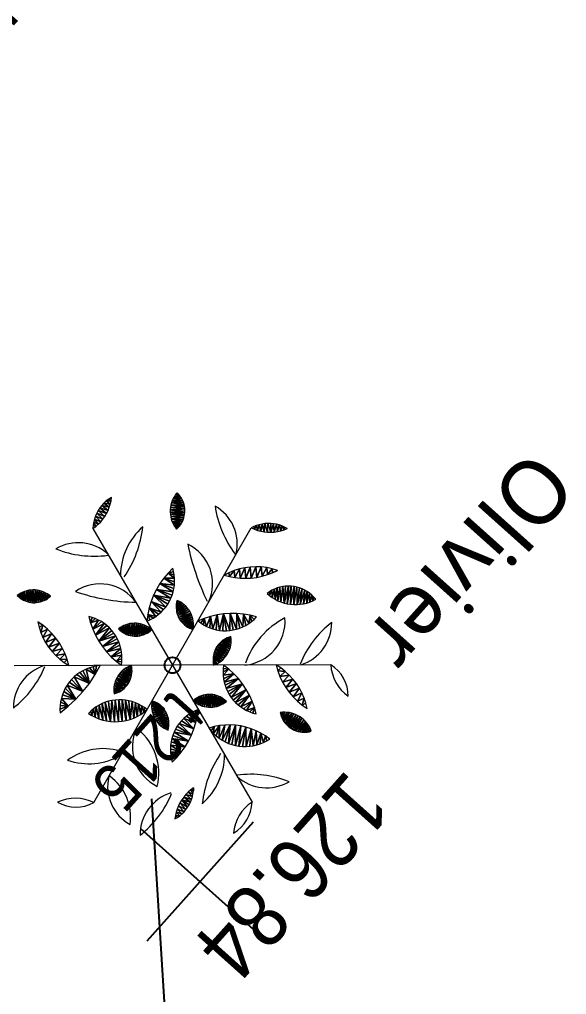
# Model space of a CAD drawing. Header units: metres. Extents: x -2858 to 512, y -1995 to 1252.
# Drawn here: x -2029.21 to -2025.77, y -1529.19 to -1523.08 of the extents above; entities that cross this region are included whole.
import ezdxf
from ezdxf import colors
from ezdxf.entities.mleader import LeaderData, LeaderLine
from ezdxf.enums import TextEntityAlignment as Align
from ezdxf.math import Vec2, Vec3

# ---------------------------------------------------------------- set-up
doc = ezdxf.new("R2010")
doc.units = ezdxf.units.M
doc.header["$PDMODE"] = 33
doc.header["$PDSIZE"] = 0.1
for name, color, linetype in [('11-TEL-TXT', 6, 'Continuous'), ('Calque commun', 7, 'Continuous'), ('Calque19', 7, 'Continuous'), ('Carroyage(2)_Croix', 7, 'Continuous'), ('Points Topo', 7, 'Continuous'), ('Points Topo Altitude', 7, 'Continuous'), ('Points Topo Matricule', 252, 'Continuous'), ('Végétation', 102, 'Continuous')]:
    doc.layers.add(name, color=color, linetype=linetype)
doc.styles.add('ARIAL GRAS', font='arialbd.ttf')
doc.styles.add('Pts Topo SPE', font='', dxfattribs={"width": 0.9})
doc.styles.add('Trebuchet MS', font='trebucit.ttf', dxfattribs={"height": 0.405148})
doc.styles.get('Pts Topo SPE').set_extended_font_data('Titillium Web Light')

# ---------------------------------------------------------------- blocks, each defined once
blk = doc.blocks.new('SPE33')
at = {"layer": 'Calque19', "color": 34, "linetype": 'Continuous', "lineweight": 9}
for p, q in [((0, 0), (0.3064, 0.9445)), ((-0.6647, 0.7378), (0, 0)), ((0.9716, 0.2069), (0, 0)), ((0, 0), (-0.9711, -0.2069)), ((-0.3064, -0.9445), (0, 0)), ((0, 0), (0.6647, -0.7376))]:
    blk.add_line(p, q, dxfattribs=at)
at = {"layer": 'Calque19', "color": 102, "linetype": 'Continuous', "lineweight": 9, "flags": 128}
for points in [[(0.2492, 0.7669), (0.2492, 0.7669, 0.328629), (0.0565, 1.0323), (0.0565, 1.0323, 0.130944), (0.2425, 0.7635)], [(0.2111, 0.5944), (0.2111, 0.5944, 0.122315), (0.5225, 0.7187), (0.5225, 0.7187, 0.212626), (0.201, 0.6191)], [(-0.5393, 0.5989), (-0.5393, 0.5989, 0.327473), (-0.8663, 0.5653), (-0.8663, 0.5653, 0.131285), (-0.5393, 0.5922)], [(0.6031, 0.5261), (0.6031, 0.5261, 0.327473), (0.9301, 0.5597), (0.9301, 0.5597, 0.129825), (0.6031, 0.5328)], [(0.4452, 0.0949), (0.4452, 0.0949, 0.408313), (0.63, 0.4354), (0.63, 0.4354, 0.288177), (0.4441, 0.1061)], [(0.7879, 0.1677), (0.7879, 0.1677, 0.330838), (0.9223, 0.4679), (0.9223, 0.4679, 0.286184), (0.7823, 0.1711)], [(-0.3041, 0.3379), (-0.3041, 0.3379, 0.408885), (-0.6916, 0.3279), (-0.6916, 0.3279, 0.190387), (-0.3142, 0.3323)], [(0.621, 0.1139), (0.621, 0.1139, 0.233679), (0.8831, -0.0933), (0.8831, -0.0933, 0.215401), (0.6367, 0.1352)], [(-0.4452, -0.0944), (-0.4452, -0.0944, 0.407196), (-0.63, -0.436), (-0.63, -0.436, 0.059849), (-0.4441, -0.1056)], [(-0.7879, -0.1683), (-0.7879, -0.1683, 0.330481), (-0.9223, -0.4673), (-0.9223, -0.4673, 0.127314), (-0.7823, -0.1717)], [(-0.1406, -0.4326), (-0.1406, -0.4326, 0.408772), (0.0621, -0.763), (0.0621, -0.763, 0.080638), (-0.1411, -0.4349)], [(-0.2111, -0.595), (-0.2111, -0.595, 0.121484), (-0.5225, -0.7182), (-0.5225, -0.7182, 0.215083), (-0.2011, -0.6185)], [(0.5393, -0.5984), (0.5393, -0.5984, 0.330266), (0.8663, -0.5648), (0.8663, -0.5648, 0.127707), (0.5393, -0.5917)], [(-0.2492, -0.7664), (-0.2492, -0.7664, 0.327928), (-0.0555, -1.0329), (-0.0555, -1.0329, 0.12655), (-0.2425, -0.763)]]:
    blk.add_lwpolyline(points, format="xyb", dxfattribs=at)
at = {"layer": 'Calque19', "color": 102, "linetype": 'Continuous', "lineweight": 9}
for centre, radius, start, end in [((0.3734, 1.1984), 0.2622, 255.16994, 306.45157), ((0.4564, 0.7663), 0.2329, 71.79001, 130.09709), ((-0.4376, 0.779), 0.2309, 131.58568, 190.28916), ((-0.8538, 0.9229), 0.2646, 315.61467, 6.26018), ((1.2234, 0.2754), 0.261, 195.21748, 246.78215), ((0.8914, -0.0132), 0.2343, 12.0168, 69.98283)]:
    blk.add_arc(centre, radius, start, end, dxfattribs=at)
at = {"layer": 'Calque19', "color": 102, "linetype": 'ByBlock', "lineweight": -2, "style": 'Trebuchet MS'}
blk.add_text('Olivier', height=0.40515, dxfattribs=at).set_placement((-2.5256, 0.6403), align=Align.BOTTOM_LEFT)
at = {"layer": 'Calque19', "color": 102, "linetype": 'Continuous', "lineweight": 9}
mesh = blk.add_polyface(dxfattribs=at)
corners = [(-0.2943, 0.8273), (-0.2927, 0.8129), (-0.206, 0.8407), (-0.1991, 0.8048), (-0.2861, 0.7847), (-0.1988, 0.7926), (-0.29, 0.7987), (-0.2232, 0.7119), (-0.2169, 0.7224), (-0.2409, 0.7116), (-0.2509, 0.7221), (-0.2116, 0.7334), (-0.2036, 0.7564), (-0.268, 0.7454), (-0.2071, 0.7447), (-0.2919, 0.8705), (-0.228, 0.884), (-0.2356, 0.8935), (-0.2027, 0.8289), (-0.2212, 0.8739), (-0.2939, 0.8562), (-0.2599, 0.7334), (-0.2888, 0.8846), (-0.2439, 0.9025), (-0.2845, 0.8984), (-0.2751, 0.758), (-0.2152, 0.8632), (-0.2792, 0.9119), (-0.2529, 0.9107), (-0.2625, 0.9182), (-0.2102, 0.8521), (-0.1994, 0.7804), (-0.201, 0.7683), (-0.2947, 0.8417), (-0.2005, 0.8169), (-0.2302, 0.7019), (-0.2812, 0.7711), (-0.2727, 0.9248)]
mesh.append_faces([[corners[k] for k in face] for face in [(3, 4, 5), (12, 13, 14), (6, 18, 1), (22, 23, 24), (19, 20, 26), (30, 0, 2), (31, 25, 32), (28, 24, 23), (5, 36, 31), (10, 11, 21)]], dxfattribs={"vtx0": -1, "vtx1": -1, "color": 102})
mesh.append_faces([[corners[k] for k in face] for face in [(10, 8, 11), (15, 16, 17), (12, 25, 13), (27, 28, 29), (26, 20, 33), (6, 34, 18), (6, 3, 34), (22, 17, 23), (5, 4, 36), (31, 36, 25), (27, 29, 37), (30, 33, 0)]], dxfattribs={"vtx0": -1, "vtx2": -1, "color": 102})
mesh.append_faces([[corners[k] for k in face] for face in [(0, 1, 2), (6, 4, 3), (7, 8, 9), (19, 16, 20), (13, 21, 14), (11, 14, 21), (15, 20, 16), (18, 2, 1), (12, 32, 25), (27, 24, 28), (30, 26, 33), (10, 9, 8), (22, 15, 17)]], dxfattribs={"vtx1": -1, "vtx2": -1, "color": 102})
mesh.append_faces([[corners[k] for k in face] for face in [(9, 35, 7)]], dxfattribs={"vtx2": -1, "color": 102})
mesh = blk.add_polyface(dxfattribs=at)
corners = [(-0.4431, 0.5523), (-0.4406, 0.5178), (-0.4145, 0.5159), (-0.4332, 0.6555), (-0.362, 0.6591), (-0.4242, 0.689), (-0.3565, 0.7737), (-0.3979, 0.753), (-0.355, 0.7354), (-0.3821, 0.5852), (-0.3704, 0.6217), (-0.4394, 0.6214), (-0.4351, 0.4835), (-0.4124, 0.7215), (-0.3568, 0.6971), (-0.3968, 0.5498), (-0.4427, 0.5869), (-0.3612, 0.8117), (-0.3808, 0.7831)]
mesh.append_faces([[corners[k] for k in face] for face in [(3, 4, 5), (6, 7, 8), (12, 2, 1), (8, 13, 14), (15, 0, 2), (14, 5, 4)]], dxfattribs={"vtx0": -1, "vtx1": -1, "color": 102})
mesh.append_faces([[corners[k] for k in face] for face in [(3, 10, 4), (15, 16, 0), (14, 13, 5), (6, 18, 7), (8, 7, 13), (9, 11, 16)]], dxfattribs={"vtx0": -1, "vtx2": -1, "color": 102})
mesh.append_faces([[corners[k] for k in face] for face in [(0, 1, 2), (9, 10, 11), (3, 11, 10), (6, 17, 18), (15, 9, 16)]], dxfattribs={"vtx1": -1, "vtx2": -1, "color": 102})
mesh = blk.add_polyface(dxfattribs=at)
corners = [(-0.0586, 0.7301), (-0.0195, 0.7489), (-0.0406, 0.7571), (0.0007, 0.739), (-0.0524, 0.6971), (0.0386, 0.7146), (0.0202, 0.7276), (-0.0435, 0.6647), (-0.0321, 0.6332), (0.0559, 0.7001), (0.0858, 0.472), (0.1124, 0.4516), (0.1468, 0.4779), (0.0867, 0.6672), (-0.0181, 0.6026), (0.1001, 0.649), (0.1221, 0.6097), (0.017, 0.5454), (0.1306, 0.5888), (-0.0017, 0.5733), (0.1119, 0.6298), (0.0609, 0.4946), (0.1425, 0.5453), (0.0379, 0.5191), (0.072, 0.6843), (0.1472, 0.5005), (0.1458, 0.523), (0.1374, 0.5673), (-0.0622, 0.7635), (0.1446, 0.4555), (0.1406, 0.4333)]
mesh.append_faces([[corners[k] for k in face] for face in [(5, 8, 9), (13, 14, 15), (16, 17, 18), (21, 22, 23), (24, 14, 13), (19, 15, 14), (3, 4, 6), (7, 6, 4), (18, 23, 27)]], dxfattribs={"vtx0": -1, "vtx1": -1, "color": 102})
mesh.append_faces([[corners[k] for k in face] for face in [(0, 1, 2), (5, 7, 8), (19, 20, 15), (10, 25, 26), (18, 17, 23), (0, 2, 28), (24, 8, 14), (21, 26, 22), (23, 22, 27), (10, 12, 25), (29, 11, 30)]], dxfattribs={"vtx0": -1, "vtx2": -1, "color": 102})
mesh.append_faces([[corners[k] for k in face] for face in [(3, 1, 4), (5, 6, 7), (10, 11, 12), (24, 9, 8), (19, 17, 20), (21, 10, 26), (0, 4, 1), (29, 12, 11), (16, 20, 17)]], dxfattribs={"vtx1": -1, "vtx2": -1, "color": 102})
mesh = blk.add_polyface(dxfattribs=at)
corners = [(0.6003, 0.6645), (0.5824, 0.6611), (0.5912, 0.6069), (0.5151, 0.6337), (0.5063, 0.6079), (0.5274, 0.6051), (0.6721, 0.6327), (0.6907, 0.6431), (0.673, 0.6638), (0.6367, 0.667), (0.6327, 0.6166), (0.6527, 0.6239), (0.6121, 0.6109), (0.6185, 0.6665), (0.5648, 0.6562), (0.7084, 0.6549), (0.6909, 0.6601), (0.4999, 0.6236), (0.4855, 0.6123), (0.4855, 0.6123), (0.5477, 0.65), (0.5487, 0.604), (0.57, 0.6046), (0.6549, 0.6661), (0.531, 0.6425)]
mesh.append_faces([[corners[k] for k in face] for face in [(0, 12, 13), (6, 23, 11), (3, 5, 24), (17, 4, 3), (9, 11, 23), (20, 22, 14)]], dxfattribs={"vtx0": -1, "vtx1": -1, "color": 102})
mesh.append_faces([[corners[k] for k in face] for face in [(3, 4, 5), (9, 10, 11), (13, 12, 10), (20, 21, 22), (17, 19, 4), (0, 2, 12), (6, 8, 23), (14, 22, 2)]], dxfattribs={"vtx0": -1, "vtx2": -1, "color": 102})
mesh.append_faces([[corners[k] for k in face] for face in [(0, 1, 2), (6, 7, 8), (1, 14, 2), (5, 21, 24), (9, 13, 10), (16, 8, 7), (20, 24, 21)]], dxfattribs={"vtx1": -1, "vtx2": -1, "color": 102})
mesh.append_faces([[corners[k] for k in face] for face in [(7, 15, 16), (17, 18, 19)]], dxfattribs={"vtx2": -1, "color": 102})
mesh = blk.add_polyface(dxfattribs=at)
corners = [(-0.1969, 0.2504), (-0.2175, 0.2801), (-0.2145, 0.2383), (-0.0988, 0.5362), (-0.1653, 0.5235), (-0.094, 0.5153), (-0.1804, 0.264), (-0.2171, 0.3219), (-0.1378, 0.3118), (-0.2133, 0.3637), (-0.1507, 0.2947), (-0.0898, 0.4515), (-0.1958, 0.4455), (-0.0918, 0.4302), (-0.1263, 0.3298), (-0.0955, 0.4091), (-0.2062, 0.405), (-0.1008, 0.3884), (-0.1649, 0.2787), (-0.1821, 0.4851), (-0.0895, 0.4729), (-0.1454, 0.5604), (-0.1163, 0.3486), (-0.1078, 0.3682), (-0.0909, 0.4942), (-0.1131, 0.5764), (-0.1227, 0.5955), (-0.1052, 0.5566)]
mesh.append_faces([[corners[k] for k in face] for face in [(3, 4, 5), (6, 1, 0), (7, 8, 9), (11, 12, 13), (14, 9, 8), (15, 16, 17), (17, 16, 23), (19, 24, 4), (25, 21, 27)]], dxfattribs={"vtx0": -1, "vtx1": -1, "color": 102})
mesh.append_faces([[corners[k] for k in face] for face in [(0, 1, 2), (7, 10, 8), (15, 12, 16), (19, 11, 20), (3, 21, 4), (16, 22, 23), (25, 26, 21), (7, 18, 10), (19, 20, 24)]], dxfattribs={"vtx0": -1, "vtx2": -1, "color": 102})
mesh.append_faces([[corners[k] for k in face] for face in [(7, 1, 18), (19, 12, 11), (16, 9, 22), (15, 13, 12), (24, 5, 4), (3, 27, 21), (14, 22, 9), (6, 18, 1)]], dxfattribs={"vtx1": -1, "vtx2": -1, "color": 102})
mesh = blk.add_polyface(dxfattribs=at)
corners = [(-0.8047, 0.3284), (-0.886, 0.2546), (-0.7911, 0.3131), (-0.7378, 0.2032), (-0.7833, 0.1579), (-0.7342, 0.1829), (-0.8701, 0.3776), (-0.9111, 0.3582), (-0.9105, 0.3403), (-0.8196, 0.3426), (-0.905, 0.3048), (-0.9, 0.2876), (-0.743, 0.223), (-0.7993, 0.166), (-0.8524, 0.3673), (-0.9085, 0.3224), (-0.7319, 0.1419), (-0.7323, 0.1625), (-0.7495, 0.1458), (-0.7666, 0.1512), (-0.8355, 0.3556), (-0.8667, 0.2243), (-0.7787, 0.2967), (-0.877, 0.2391), (-0.7579, 0.2613), (-0.7676, 0.2794), (-0.8552, 0.2105), (-0.8886, 0.3865), (-0.9078, 0.3939), (-0.9102, 0.3762), (-0.7497, 0.2425), (-0.8146, 0.1753), (-0.8291, 0.1859), (-0.8937, 0.2708), (-0.8427, 0.1977)]
mesh.append_faces([[corners[k] for k in face] for face in [(0, 1, 2), (3, 4, 5), (19, 5, 4), (21, 22, 23), (26, 25, 21), (30, 31, 12), (23, 2, 1), (9, 11, 0)]], dxfattribs={"vtx0": -1, "vtx1": -1, "color": 102})
mesh.append_faces([[corners[k] for k in face] for face in [(6, 7, 8), (9, 10, 11), (14, 8, 15), (23, 22, 2), (3, 13, 4), (20, 15, 10), (19, 17, 5), (30, 32, 31), (24, 34, 32), (0, 33, 1), (24, 26, 34), (21, 25, 22)]], dxfattribs={"vtx0": -1, "vtx2": -1, "color": 102})
mesh.append_faces([[corners[k] for k in face] for face in [(3, 12, 13), (16, 17, 18), (20, 14, 15), (24, 25, 26), (29, 7, 27), (6, 27, 7), (14, 6, 8), (9, 20, 10), (19, 18, 17), (31, 13, 12), (30, 24, 32), (11, 33, 0)]], dxfattribs={"vtx1": -1, "vtx2": -1, "color": 102})
mesh.append_faces([[corners[k] for k in face] for face in [(27, 28, 29)]], dxfattribs={"vtx2": -1, "color": 102})
mesh = blk.add_polyface(dxfattribs=at)
corners = [(-0.0243, 0.3013), (0.0368, 0.3541), (-0.0315, 0.3112), (0.0801, 0.245), (0.0794, 0.2583), (0.068, 0.2465), (-0.0164, 0.292), (-0.0078, 0.2834), (0.0454, 0.344), (-0.0052, 0.3867), (-0.0512, 0.3556), (-0.0476, 0.3439), (0.066, 0.3098), (0.0115, 0.2685), (0.022, 0.2622), (0.0601, 0.3217), (0.0015, 0.2755), (0.0532, 0.3332), (0.0171, 0.3722), (0.0063, 0.3799), (-0.0432, 0.3326), (-0.0378, 0.3217), (0.0273, 0.3636), (0.0709, 0.2974), (-0.0296, 0.3974), (-0.0424, 0.4013), (-0.0553, 0.3796), (0.0329, 0.2569), (-0.0559, 0.3918), (0.056, 0.249), (0.0777, 0.2715), (-0.0555, 0.404), (-0.0555, 0.404), (0.0748, 0.2846), (0.0443, 0.2525), (-0.0172, 0.3926), (-0.0537, 0.3675)]
mesh.append_faces([[corners[k] for k in face] for face in [(0, 1, 2), (13, 15, 16), (12, 14, 23), (9, 11, 19), (28, 25, 31), (17, 16, 15), (33, 34, 30), (6, 8, 0), (22, 2, 1), (21, 18, 20), (29, 30, 34), (24, 36, 35)]], dxfattribs={"vtx0": -1, "vtx1": -1, "color": 102})
mesh.append_faces([[corners[k] for k in face] for face in [(9, 10, 11), (12, 13, 14), (21, 22, 18), (29, 4, 30), (33, 27, 34), (24, 26, 36), (0, 8, 1), (17, 7, 16)]], dxfattribs={"vtx0": -1, "vtx2": -1, "color": 102})
mesh.append_faces([[corners[k] for k in face] for face in [(3, 4, 5), (6, 7, 8), (17, 8, 7), (18, 19, 20), (24, 25, 26), (14, 27, 23), (28, 26, 25), (9, 35, 10), (29, 5, 4), (36, 10, 35), (21, 2, 22), (33, 23, 27), (11, 20, 19), (12, 15, 13)]], dxfattribs={"vtx1": -1, "vtx2": -1, "color": 102})
mesh.append_faces([[corners[k] for k in face] for face in [(25, 32, 31)]], dxfattribs={"vtx2": -1, "color": 102})
mesh = blk.add_polyface(dxfattribs=at)
corners = [(0.1588, 0.2825), (0.1338, 0.3288), (0.1383, 0.2886), (0.2649, 0.2775), (0.2859, 0.2815), (0.2476, 0.3812), (0.329, 0.4003), (0.3646, 0.3139), (0.3824, 0.3258), (0.2436, 0.2751), (0.2083, 0.3668), (0.4124, 0.4061), (0.3705, 0.4049), (0.4148, 0.3536), (0.3064, 0.2872), (0.3265, 0.2946), (0.3459, 0.3035), (0.2879, 0.3924), (0.3991, 0.3391), (0.1703, 0.3493), (0.2223, 0.2744), (0.1184, 0.2962), (0.4424, 0.3862), (0.4541, 0.404), (0.1797, 0.2782), (0.2009, 0.2754), (0.0991, 0.3055), (0.4292, 0.3693)]
mesh.append_faces([[corners[k] for k in face] for face in [(0, 1, 2), (14, 5, 4), (6, 8, 12), (2, 1, 21), (11, 22, 23), (20, 10, 25), (26, 21, 1), (24, 19, 0), (3, 5, 9)]], dxfattribs={"vtx0": -1, "vtx1": -1, "color": 102})
mesh.append_faces([[corners[k] for k in face] for face in [(6, 7, 8), (9, 5, 10), (14, 17, 5), (12, 8, 18), (6, 16, 7), (12, 18, 13), (25, 10, 19), (11, 13, 27), (11, 27, 22)]], dxfattribs={"vtx0": -1, "vtx2": -1, "color": 102})
mesh.append_faces([[corners[k] for k in face] for face in [(3, 4, 5), (11, 12, 13), (15, 16, 17), (19, 1, 0), (20, 9, 10), (14, 15, 17), (24, 25, 19), (6, 17, 16)]], dxfattribs={"vtx1": -1, "vtx2": -1, "color": 102})
mesh = blk.add_polyface(dxfattribs=at)
corners = [(0.3088, 0.1093), (0.2386, 0.1245), (0.3014, 0.0982), (0.249, 0.172), (0.2449, 0.1605), (0.3207, 0.1332), (0.2397, 0.1367), (0.2384, 0.1123), (0.2932, 0.0877), (0.332, 0.1851), (0.2665, 0.204), (0.3308, 0.1718), (0.3312, 0.2117), (0.2914, 0.2307), (0.2824, 0.2225), (0.2393, 0.1002), (0.3112, 0.2448), (0.301, 0.2382), (0.3261, 0.2379), (0.2412, 0.0881), (0.244, 0.0763), (0.2743, 0.0689), (0.2841, 0.0779), (0.2598, 0.1938), (0.3152, 0.121), (0.2418, 0.1487), (0.2478, 0.0647), (0.2637, 0.0607), (0.3285, 0.1587), (0.3322, 0.1984), (0.2741, 0.2135), (0.3292, 0.2249), (0.3251, 0.1458), (0.2539, 0.1831), (0.322, 0.2506), (0.2525, 0.0535)]
mesh.append_faces([[corners[k] for k in face] for face in [(0, 1, 2), (9, 10, 11), (19, 22, 15), (23, 11, 10), (26, 27, 20), (31, 13, 12), (3, 32, 33), (30, 29, 14)]], dxfattribs={"vtx0": -1, "vtx1": -1, "color": 102})
mesh.append_faces([[corners[k] for k in face] for face in [(0, 6, 1), (7, 8, 2), (12, 13, 14), (24, 25, 6), (19, 21, 22), (20, 27, 21), (23, 28, 11), (9, 30, 10), (3, 5, 32), (31, 17, 13), (33, 32, 28), (26, 35, 27)]], dxfattribs={"vtx0": -1, "vtx2": -1, "color": 102})
mesh.append_faces([[corners[k] for k in face] for face in [(3, 4, 5), (7, 15, 8), (1, 7, 2), (16, 17, 18), (19, 20, 21), (24, 5, 25), (9, 29, 30), (0, 24, 6), (29, 12, 14), (23, 33, 28), (22, 8, 15), (31, 18, 17), (4, 25, 5)]], dxfattribs={"vtx1": -1, "vtx2": -1, "color": 102})
mesh.append_faces([[corners[k] for k in face] for face in [(18, 34, 16)]], dxfattribs={"vtx2": -1, "color": 102})
mesh = blk.add_polyface(dxfattribs=at)
corners = [(-0.339, 0.0369), (-0.4219, -0.0027), (-0.3878, -0.0268), (-0.3308, 0.0172), (-0.5114, 0.0849), (-0.4544, 0.1592), (-0.4736, 0.1686), (-0.514, 0.1827), (-0.5583, 0.154), (-0.5362, 0.1185), (-0.3518, -0.0481), (-0.3142, -0.0664), (-0.3158, -0.0451), (-0.4541, 0.0241), (-0.4021, 0.1223), (-0.484, 0.0533), (-0.5774, 0.1912), (-0.556, 0.1901), (-0.3601, 0.0741), (-0.3488, 0.0559), (-0.436, 0.1484), (-0.4185, 0.136), (-0.3191, -0.0239), (-0.3728, 0.0913), (-0.5348, 0.1872), (-0.3241, -0.0031), (-0.4935, 0.1765), (-0.3868, 0.1074)]
mesh.append_faces([[corners[k] for k in face] for face in [(0, 2, 3), (13, 14, 15), (18, 1, 19), (20, 15, 21), (22, 10, 12), (23, 13, 18), (25, 10, 22), (21, 15, 14), (24, 8, 7), (4, 6, 9), (26, 9, 6)]], dxfattribs={"vtx0": -1, "vtx1": -1, "color": 102})
mesh.append_faces([[corners[k] for k in face] for face in [(0, 1, 2), (4, 5, 6), (7, 8, 9), (4, 20, 5), (25, 2, 10)]], dxfattribs={"vtx0": -1, "vtx2": -1, "color": 102})
mesh.append_faces([[corners[k] for k in face] for face in [(16, 8, 17)]], dxfattribs={"vtx1": -1, "color": 102})
mesh.append_faces([[corners[k] for k in face] for face in [(4, 15, 20), (24, 17, 8), (26, 7, 9), (0, 19, 1), (27, 14, 13), (25, 3, 2), (13, 1, 18), (23, 27, 13)]], dxfattribs={"vtx1": -1, "vtx2": -1, "color": 102})
mesh.append_faces([[corners[k] for k in face] for face in [(10, 11, 12)]], dxfattribs={"vtx2": -1, "color": 102})
mesh = blk.add_polyface(dxfattribs=at)
corners = [(-0.2387, 0.1391), (-0.2277, 0.1442), (-0.2494, 0.2126), (-0.3456, 0.1368), (-0.3492, 0.1808), (-0.3596, 0.1724), (-0.2859, 0.1284), (-0.2891, 0.2086), (-0.302, 0.205), (-0.207, 0.1568), (-0.2229, 0.2097), (-0.2171, 0.1501), (-0.1849, 0.1974), (-0.1972, 0.2025), (-0.1886, 0.1726), (-0.1975, 0.1644), (-0.2738, 0.1296), (-0.3382, 0.1883), (-0.334, 0.1332), (-0.3145, 0.2005), (-0.3101, 0.1289), (-0.298, 0.1281), (-0.2619, 0.1318), (-0.2099, 0.2067), (-0.3568, 0.1414), (-0.3692, 0.1631), (-0.2361, 0.2117), (-0.276, 0.211), (-0.3221, 0.1306), (-0.3266, 0.1949), (-0.1805, 0.1816), (-0.2502, 0.135), (-0.2627, 0.2123), (-0.1731, 0.1912), (-0.3677, 0.1468), (-0.378, 0.1531)]
mesh.append_faces([[corners[k] for k in face] for face in [(9, 10, 11), (14, 13, 15), (26, 11, 10), (6, 8, 21), (0, 32, 31), (24, 25, 34), (31, 27, 22), (19, 21, 8), (29, 20, 19)]], dxfattribs={"vtx0": -1, "vtx1": -1, "color": 102})
mesh.append_faces([[corners[k] for k in face] for face in [(3, 4, 5), (6, 7, 8), (19, 20, 21), (15, 13, 23), (24, 5, 25), (9, 23, 10), (17, 18, 28), (12, 14, 30), (31, 32, 27), (12, 30, 33), (29, 28, 20), (26, 1, 11), (0, 2, 32)]], dxfattribs={"vtx0": -1, "vtx2": -1, "color": 102})
mesh.append_faces([[corners[k] for k in face] for face in [(0, 1, 2), (12, 13, 14), (6, 16, 7), (17, 4, 18), (16, 22, 7), (26, 2, 1), (27, 7, 22), (29, 17, 28), (3, 18, 4), (24, 3, 5), (9, 15, 23), (25, 35, 34)]], dxfattribs={"vtx1": -1, "vtx2": -1, "color": 102})
mesh = blk.add_polyface(dxfattribs=at)
corners = [(-0.6526, -0.1049), (-0.6705, -0.0754), (-0.7002, -0.108), (-0.73, -0.0902), (-0.6907, -0.0473), (-0.7582, -0.0699), (-0.7634, 0.0261), (-0.8089, -0.0227), (-0.7373, 0.0035), (-0.8683, 0.0624), (-0.8513, 0.0804), (-0.8831, 0.0938), (-0.713, -0.021), (-0.7845, -0.0474), (-0.8311, 0.004), (-0.8509, 0.0324), (-0.7913, 0.0465), (-0.6691, -0.1233), (-0.6367, -0.1358), (-0.6371, -0.1357), (-0.6371, -0.1357), (-0.8831, 0.0938), (-0.8206, 0.0646)]
mesh.append_faces([[corners[k] for k in face] for face in [(3, 4, 5), (6, 7, 8), (9, 10, 11), (0, 17, 20), (16, 14, 6), (12, 5, 4), (22, 15, 16)]], dxfattribs={"vtx0": -1, "vtx1": -1, "color": 102})
mesh.append_faces([[corners[k] for k in face] for face in [(3, 1, 4), (12, 13, 5), (6, 14, 7), (0, 2, 17), (8, 7, 13), (9, 22, 10)]], dxfattribs={"vtx0": -1, "vtx2": -1, "color": 102})
mesh.append_faces([[corners[k] for k in face] for face in [(0, 1, 2), (3, 2, 1), (15, 14, 16), (12, 8, 13), (19, 20, 17), (9, 15, 22)]], dxfattribs={"vtx1": -1, "vtx2": -1, "color": 102})
mesh.append_faces([[corners[k] for k in face] for face in [(17, 18, 19), (10, 21, 11)]], dxfattribs={"vtx2": -1, "color": 102})
mesh = blk.add_polyface(dxfattribs=at)
corners = [(0.4092, 0.0395), (0.3392, -0.0364), (0.4311, 0.0279), (0.3141, 0.0669), (0.3158, 0.0456), (0.3387, 0.063), (0.3863, 0.0493), (0.3628, 0.0571), (0.3243, 0.0037), (0.452, 0.0145), (0.3603, -0.0736), (0.373, -0.0908), (0.5225, -0.0549), (0.4187, -0.1357), (0.4361, -0.1481), (0.3141, 0.0669), (0.3309, -0.0167), (0.5139, -0.1828), (0.5585, -0.1199), (0.4935, -0.1765), (0.4717, -0.0006), (0.4023, -0.1219), (0.5071, -0.0354), (0.4901, -0.0173), (0.349, -0.0554), (0.556, -0.1905), (0.5773, -0.1918), (0.573, -0.1674), (0.5348, -0.1875), (0.5667, -0.1433), (0.5483, -0.0973), (0.4736, -0.1685), (0.3192, 0.0245), (0.387, -0.107), (0.4545, -0.1591), (0.5363, -0.0755)]
mesh.append_faces([[corners[k] for k in face] for face in [(0, 1, 2), (17, 18, 19), (9, 11, 20), (6, 16, 0), (10, 2, 24), (30, 19, 18), (8, 7, 32), (21, 23, 33), (33, 20, 11), (12, 34, 35)]], dxfattribs={"vtx0": -1, "vtx1": -1, "color": 102})
mesh.append_faces([[corners[k] for k in face] for face in [(9, 10, 11), (12, 13, 14), (0, 16, 1), (21, 22, 23), (28, 27, 29), (30, 31, 19), (33, 23, 20), (12, 14, 34), (17, 29, 18), (6, 8, 16)]], dxfattribs={"vtx0": -1, "vtx2": -1, "color": 102})
mesh.append_faces([[corners[k] for k in face] for face in [(3, 4, 5), (6, 7, 8), (12, 22, 13), (28, 25, 27), (17, 28, 29), (7, 5, 32), (21, 13, 22), (4, 32, 5), (30, 35, 31), (1, 24, 2), (34, 31, 35), (9, 2, 10)]], dxfattribs={"vtx1": -1, "vtx2": -1, "color": 102})
mesh.append_faces([[corners[k] for k in face] for face in [(5, 15, 3), (25, 26, 27)]], dxfattribs={"vtx2": -1, "color": 102})
mesh = blk.add_polyface(dxfattribs=at)
corners = [(-0.978, -0.1862), (-1.0047, -0.1916), (-0.9885, -0.1996), (-1.1095, -0.071), (-1.1003, -0.0453), (-1.1151, -0.0537), (-0.9716, -0.2064), (-1.0483, -0.0817), (-1.0941, -0.1038), (-1.0845, -0.1191), (-1.0647, -0.0681), (-1.0193, -0.1125), (-1.0489, -0.1601), (-1.0067, -0.1296), (-1.035, -0.1718), (-1.0203, -0.1823), (-0.9956, -0.1476), (-1.082, -0.056), (-1.1024, -0.0877), (-0.986, -0.1665), (-1.0332, -0.0965), (-1.0618, -0.1474), (-1.0737, -0.1337), (-1.1195, -0.0361), (-1.1195, -0.0361)]
mesh.append_faces([[corners[k] for k in face] for face in [(0, 2, 6)]], dxfattribs={"vtx0": -1, "color": 102})
mesh.append_faces([[corners[k] for k in face] for face in [(3, 4, 5), (11, 12, 13), (1, 19, 15), (20, 21, 11), (7, 9, 20), (17, 18, 10), (16, 15, 19), (14, 13, 12), (8, 10, 18)]], dxfattribs={"vtx0": -1, "vtx1": -1, "color": 102})
mesh.append_faces([[corners[k] for k in face] for face in [(0, 1, 2), (7, 8, 9), (14, 16, 13), (17, 3, 18), (20, 22, 21), (20, 9, 22), (11, 21, 12)]], dxfattribs={"vtx0": -1, "vtx2": -1, "color": 102})
mesh.append_faces([[corners[k] for k in face] for face in [(24, 23, 4)]], dxfattribs={"vtx1": -1, "color": 102})
mesh.append_faces([[corners[k] for k in face] for face in [(7, 10, 8), (14, 15, 16), (17, 4, 3), (0, 19, 1), (23, 5, 4)]], dxfattribs={"vtx1": -1, "vtx2": -1, "color": 102})
mesh = blk.add_polyface(dxfattribs=at)
corners = [(-0.332, -0.1849), (-0.2667, -0.2038), (-0.3307, -0.1717), (-0.26, -0.1937), (-0.2441, -0.0768), (-0.2637, -0.0613), (-0.2742, -0.0694), (-0.3087, -0.1095), (-0.3151, -0.1211), (-0.2398, -0.1369), (-0.2413, -0.0886), (-0.2841, -0.0783), (-0.242, -0.1488), (-0.2451, -0.1606), (-0.3206, -0.1332), (-0.2491, -0.172), (-0.3292, -0.2245), (-0.3011, -0.2378), (-0.2915, -0.2304), (-0.2394, -0.1006), (-0.2931, -0.088), (-0.3261, -0.2374), (-0.2387, -0.1248), (-0.3013, -0.0984), (-0.2526, -0.0541), (-0.2479, -0.0652), (-0.2386, -0.1127), (-0.3284, -0.1586), (-0.2742, -0.2133), (-0.2541, -0.1831), (-0.325, -0.1457), (-0.3312, -0.2114), (-0.2526, -0.0541), (-0.3113, -0.2443), (-0.322, -0.2501), (-0.2825, -0.2222), (-0.3321, -0.1981), (-0.322, -0.2501)]
mesh.append_faces([[corners[k] for k in face] for face in [(0, 1, 2), (3, 2, 1), (9, 8, 12), (4, 6, 10), (13, 14, 15), (22, 7, 9), (33, 21, 34), (30, 15, 14), (31, 35, 36), (29, 27, 3), (36, 28, 0), (23, 26, 20), (19, 20, 26)]], dxfattribs={"vtx0": -1, "vtx1": -1, "color": 102})
mesh.append_faces([[corners[k] for k in face] for face in [(4, 5, 6), (10, 6, 11), (16, 17, 18), (19, 11, 20), (22, 23, 7), (0, 28, 1), (29, 30, 27), (36, 35, 28), (12, 8, 14), (31, 18, 35)]], dxfattribs={"vtx0": -1, "vtx2": -1, "color": 102})
mesh.append_faces([[corners[k] for k in face] for face in [(7, 8, 9), (13, 12, 14), (16, 21, 17), (24, 5, 25), (19, 10, 11), (22, 26, 23), (4, 25, 5), (27, 2, 3), (29, 15, 30), (31, 16, 18), (33, 17, 21)]], dxfattribs={"vtx1": -1, "vtx2": -1, "color": 102})
mesh.append_faces([[corners[k] for k in face] for face in [(25, 32, 24), (21, 37, 34)]], dxfattribs={"vtx2": -1, "color": 102})
mesh = blk.add_polyface(dxfattribs=at)
corners = [(0.2858, -0.1283), (0.2737, -0.1296), (0.2889, -0.2087), (0.2274, -0.1442), (0.236, -0.2119), (0.2493, -0.2127), (0.3691, -0.1636), (0.378, -0.1537), (0.3676, -0.1473), (0.2385, -0.1391), (0.2626, -0.2124), (0.2499, -0.135), (0.3264, -0.1951), (0.3221, -0.1306), (0.3101, -0.1289), (0.1849, -0.1979), (0.1885, -0.173), (0.1803, -0.1821), (0.3456, -0.1371), (0.334, -0.1334), (0.349, -0.1811), (0.3568, -0.1417), (0.2758, -0.2111), (0.2228, -0.21), (0.2168, -0.1502), (0.2068, -0.157), (0.2099, -0.207), (0.2979, -0.1281), (0.3143, -0.2006), (0.1972, -0.2029), (0.3018, -0.2052), (0.1973, -0.1646), (0.338, -0.1886), (0.2617, -0.1318), (0.3594, -0.1728), (0.173, -0.1918)]
mesh.append_faces([[corners[k] for k in face] for face in [(9, 10, 11), (21, 6, 8), (27, 28, 14), (12, 14, 28), (29, 16, 15), (20, 19, 32), (33, 22, 1), (13, 32, 19), (22, 11, 10), (3, 5, 9)]], dxfattribs={"vtx0": -1, "vtx1": -1, "color": 102})
mesh.append_faces([[corners[k] for k in face] for face in [(3, 4, 5), (12, 13, 14), (15, 16, 17), (23, 24, 25), (0, 2, 30), (29, 31, 16), (26, 25, 31), (18, 20, 34), (27, 30, 28), (21, 34, 6)]], dxfattribs={"vtx0": -1, "vtx2": -1, "color": 102})
mesh.append_faces([[corners[k] for k in face] for face in [(0, 1, 2), (18, 19, 20), (22, 2, 1), (26, 23, 25), (3, 24, 4), (21, 18, 34), (33, 11, 22), (29, 26, 31), (27, 0, 30), (35, 15, 17), (12, 32, 13), (5, 10, 9), (23, 4, 24)]], dxfattribs={"vtx1": -1, "vtx2": -1, "color": 102})
mesh.append_faces([[corners[k] for k in face] for face in [(6, 7, 8)]], dxfattribs={"vtx2": -1, "color": 102})
mesh = blk.add_polyface(dxfattribs=at)
corners = [(0.1804, -0.2644), (0.2175, -0.2805), (0.1969, -0.251), (0.2172, -0.3223), (0.1379, -0.312), (0.2134, -0.3639), (0.1164, -0.3488), (0.1264, -0.33), (0.091, -0.4939), (0.1822, -0.485), (0.0896, -0.4727), (0.0941, -0.515), (0.0988, -0.5358), (0.1653, -0.5233), (0.165, -0.2792), (0.0919, -0.4301), (0.0899, -0.4513), (0.1959, -0.4456), (0.2063, -0.4051), (0.1079, -0.3683), (0.1009, -0.3885), (0.1131, -0.5759), (0.1226, -0.595), (0.1454, -0.56), (0.2145, -0.2389), (0.1508, -0.2951), (0.0956, -0.4091), (0.1052, -0.5562)]
mesh.append_faces([[corners[k] for k in face] for face in [(2, 1, 24)]], dxfattribs={"vtx0": -1, "color": 102})
mesh.append_faces([[corners[k] for k in face] for face in [(0, 1, 2), (3, 4, 5), (6, 5, 7), (8, 9, 10), (15, 17, 26), (13, 12, 23), (7, 5, 4), (11, 13, 8), (18, 20, 17), (26, 17, 20), (27, 23, 12)]], dxfattribs={"vtx0": -1, "vtx1": -1, "color": 102})
mesh.append_faces([[corners[k] for k in face] for face in [(18, 19, 20), (9, 16, 10), (3, 14, 25), (8, 13, 9), (3, 25, 4), (6, 18, 5)]], dxfattribs={"vtx0": -1, "vtx2": -1, "color": 102})
mesh.append_faces([[corners[k] for k in face] for face in [(11, 12, 13), (0, 14, 1), (15, 16, 17), (21, 22, 23), (3, 1, 14), (6, 19, 18), (9, 17, 16), (27, 21, 23)]], dxfattribs={"vtx1": -1, "vtx2": -1, "color": 102})
mesh = blk.add_polyface(dxfattribs=at)
corners = [(-0.159, -0.2822), (-0.1339, -0.3283), (-0.1385, -0.2882), (-0.1703, -0.3489), (-0.1799, -0.2779), (-0.2011, -0.2753), (-0.2476, -0.381), (-0.2861, -0.2816), (-0.3067, -0.2874), (-0.4542, -0.4046), (-0.4124, -0.4065), (-0.4424, -0.3867), (-0.2083, -0.3665), (-0.2439, -0.2751), (-0.2225, -0.2743), (-0.4293, -0.3699), (-0.4149, -0.3541), (-0.1185, -0.2958), (-0.3825, -0.3262), (-0.3289, -0.4003), (-0.3648, -0.3143), (-0.2879, -0.3923), (-0.3267, -0.2948), (-0.3462, -0.3038), (-0.3705, -0.4051), (-0.0991, -0.3049), (-0.2651, -0.2775), (-0.3993, -0.3395)]
mesh.append_faces([[corners[k] for k in face] for face in [(17, 1, 25)]], dxfattribs={"vtx0": -1, "color": 102})
mesh.append_faces([[corners[k] for k in face] for face in [(0, 1, 2), (15, 10, 16), (18, 19, 20), (11, 10, 15), (3, 5, 12), (6, 8, 21), (21, 23, 19), (24, 16, 10)]], dxfattribs={"vtx0": -1, "vtx1": -1, "color": 102})
mesh.append_faces([[corners[k] for k in face] for face in [(3, 4, 5), (6, 7, 8), (21, 8, 22), (21, 22, 23), (18, 24, 19), (6, 26, 7), (24, 27, 16), (3, 0, 4), (19, 23, 20), (6, 13, 26)]], dxfattribs={"vtx0": -1, "vtx2": -1, "color": 102})
mesh.append_faces([[corners[k] for k in face] for face in [(9, 10, 11), (6, 12, 13), (5, 14, 12), (17, 2, 1), (3, 1, 0), (18, 27, 24), (14, 13, 12)]], dxfattribs={"vtx1": -1, "vtx2": -1, "color": 102})
mesh = blk.add_polyface(dxfattribs=at)
corners = [(-0.0657, -0.3105), (-0.0597, -0.3225), (-0.0113, -0.269), (-0.0013, -0.2761), (-0.0528, -0.3339), (0.0483, -0.3444), (0.0437, -0.3331), (-0.0055, -0.3806), (0.0562, -0.3802), (0.0434, -0.4019), (0.0569, -0.3924), (0.0546, -0.3681), (0.0306, -0.3981), (-0.0747, -0.2853), (-0.0707, -0.2981), (-0.0329, -0.2575), (0.0061, -0.3874), (-0.0362, -0.3549), (0.0247, -0.3018), (-0.0449, -0.3447), (0.0519, -0.3561), (0.0181, -0.3933), (-0.0164, -0.3729), (-0.068, -0.2471), (-0.0801, -0.2456), (-0.0794, -0.2589), (0.0319, -0.3117), (0.0081, -0.2839), (-0.0443, -0.253), (-0.0776, -0.2722), (0.0383, -0.3221), (-0.0267, -0.3643), (-0.0218, -0.2628), (0.0565, -0.4046), (0.0168, -0.2925), (0.0565, -0.4046), (-0.056, -0.2496), (-0.0801, -0.2456)]
mesh.append_faces([[corners[k] for k in face] for face in [(25, 24, 37)]], dxfattribs={"vtx0": -1, "color": 102})
mesh.append_faces([[corners[k] for k in face] for face in [(8, 9, 10), (11, 12, 8), (17, 18, 19), (5, 16, 20), (21, 20, 16), (3, 4, 27), (13, 28, 29), (33, 10, 9), (30, 22, 6), (23, 25, 36), (36, 29, 28), (34, 19, 18)]], dxfattribs={"vtx0": -1, "vtx1": -1, "color": 102})
mesh.append_faces([[corners[k] for k in face] for face in [(3, 1, 4), (8, 12, 9), (5, 7, 16), (17, 26, 18), (30, 31, 22), (0, 2, 32), (11, 21, 12), (14, 32, 15), (13, 15, 28)]], dxfattribs={"vtx0": -1, "vtx2": -1, "color": 102})
mesh.append_faces([[corners[k] for k in face] for face in [(0, 1, 2), (5, 6, 7), (13, 14, 15), (11, 20, 21), (22, 7, 6), (23, 24, 25), (30, 26, 31), (34, 27, 19), (4, 19, 27), (14, 0, 32), (3, 2, 1), (25, 29, 36), (17, 31, 26)]], dxfattribs={"vtx1": -1, "vtx2": -1, "color": 102})
mesh.append_faces([[corners[k] for k in face] for face in [(33, 35, 10)]], dxfattribs={"vtx2": -1, "color": 102})
mesh = blk.add_polyface(dxfattribs=at)
corners = [(0.64, -0.3701), (0.6283, -0.3158), (0.6203, -0.3813), (0.3679, -0.3226), (0.3591, -0.3775), (0.3794, -0.3876), (0.5632, -0.3095), (0.5785, -0.3987), (0.5998, -0.3908), (0.6763, -0.343), (0.6927, -0.3273), (0.4978, -0.3085), (0.5344, -0.409), (0.4326, -0.3129), (0.4666, -0.4108), (0.5567, -0.4048), (0.4004, -0.3961), (0.422, -0.4028), (0.3214, -0.3523), (0.3397, -0.3657), (0.6587, -0.3573), (0.4892, -0.4121), (0.5119, -0.4115), (0.3042, -0.3376), (0.4441, -0.4077)]
mesh.append_faces([[corners[k] for k in face] for face in [(0, 1, 2), (13, 14, 11), (21, 11, 14), (22, 11, 21), (6, 2, 1)]], dxfattribs={"vtx0": -1, "vtx1": -1, "color": 102})
mesh.append_faces([[corners[k] for k in face] for face in [(3, 4, 5), (6, 7, 8), (6, 12, 15), (13, 16, 17), (13, 5, 16), (3, 18, 19), (1, 20, 9), (13, 17, 24), (3, 19, 4), (6, 15, 7), (13, 24, 14), (6, 8, 2)]], dxfattribs={"vtx0": -1, "vtx2": -1, "color": 102})
mesh.append_faces([[corners[k] for k in face] for face in [(9, 10, 1), (6, 11, 12), (22, 12, 11), (3, 23, 18), (13, 3, 5), (0, 20, 1)]], dxfattribs={"vtx1": -1, "vtx2": -1, "color": 102})
mesh = blk.add_polyface(dxfattribs=at)
corners = [(0.4244, -0.6892), (0.4335, -0.6556), (0.3621, -0.6593), (0.3705, -0.6218), (0.4396, -0.6214), (0.3821, -0.5851), (0.4145, -0.5155), (0.4432, -0.552), (0.4406, -0.5173), (0.4429, -0.5868), (0.3968, -0.5496), (0.3565, -0.7741), (0.398, -0.7534), (0.355, -0.7357), (0.4351, -0.483), (0.3612, -0.8123), (0.3808, -0.7836), (0.4126, -0.7218), (0.3569, -0.6973), (0.3612, -0.8123)]
mesh.append_faces([[corners[k] for k in face] for face in [(3, 4, 5), (5, 9, 10), (11, 12, 13), (7, 10, 9), (13, 17, 18), (0, 18, 17)]], dxfattribs={"vtx0": -1, "vtx1": -1, "color": 102})
mesh.append_faces([[corners[k] for k in face] for face in [(6, 7, 8), (6, 8, 14), (13, 12, 17), (0, 2, 18), (11, 16, 12), (5, 4, 9), (3, 1, 4)]], dxfattribs={"vtx0": -1, "vtx2": -1, "color": 102})
mesh.append_faces([[corners[k] for k in face] for face in [(0, 1, 2), (3, 2, 1), (15, 16, 11), (6, 10, 7)]], dxfattribs={"vtx1": -1, "vtx2": -1, "color": 102})
mesh.append_faces([[corners[k] for k in face] for face in [(11, 19, 15)]], dxfattribs={"vtx2": -1, "color": 102})
mesh = blk.add_polyface(dxfattribs=at)
corners = [(-0.8242, -0.6881), (-0.8249, -0.7003), (-0.8104, -0.6993), (-0.8119, -0.6408), (-0.7546, -0.684), (-0.8065, -0.6298), (-0.7674, -0.5831), (-0.7066, -0.6518), (-0.7575, -0.5759), (-0.7417, -0.6775), (-0.8003, -0.6193), (-0.7362, -0.5639), (-0.6871, -0.6303), (-0.6787, -0.6185), (-0.6713, -0.606), (-0.665, -0.5929), (-0.7012, -0.5527), (-0.8226, -0.6759), (-0.7248, -0.5593), (-0.7471, -0.5695), (-0.6964, -0.6415), (-0.7767, -0.5912), (-0.7176, -0.6613), (-0.7132, -0.5555), (-0.7853, -0.5999), (-0.8164, -0.6522), (-0.7681, -0.6896), (-0.7293, -0.6699), (-0.7932, -0.6093), (-0.6646, -0.5502), (-0.6769, -0.5501), (-0.6555, -0.5655), (-0.82, -0.6639), (-0.7961, -0.6972), (-0.6597, -0.5794), (-0.6891, -0.5509), (-0.7819, -0.694), (-0.6524, -0.5513)]
mesh.append_faces([[corners[k] for k in face] for face in [(29, 31, 37)]], dxfattribs={"vtx0": -1, "color": 102})
mesh.append_faces([[corners[k] for k in face] for face in [(3, 4, 5), (6, 7, 8), (0, 2, 17), (11, 13, 18), (24, 22, 21), (27, 28, 9), (14, 23, 13), (16, 15, 35), (35, 34, 30), (5, 4, 10)]], dxfattribs={"vtx0": -1, "vtx1": -1, "color": 102})
mesh.append_faces([[corners[k] for k in face] for face in [(11, 12, 13), (19, 20, 12), (13, 23, 18), (27, 24, 28), (32, 33, 36), (3, 26, 4), (6, 22, 7), (25, 36, 26), (14, 16, 23)]], dxfattribs={"vtx0": -1, "vtx2": -1, "color": 102})
mesh.append_faces([[corners[k] for k in face] for face in [(4, 9, 10), (14, 15, 16), (6, 21, 22), (3, 25, 26), (7, 20, 8), (29, 30, 31), (32, 17, 33), (2, 33, 17), (34, 31, 30), (11, 19, 12), (25, 32, 36), (28, 10, 9), (19, 8, 20), (27, 22, 24), (15, 34, 35)]], dxfattribs={"vtx1": -1, "vtx2": -1, "color": 102})
mesh.append_faces([[corners[k] for k in face] for face in [(0, 1, 2)]], dxfattribs={"vtx2": -1, "color": 102})
mesh = blk.add_polyface(dxfattribs=at)
corners = [(0.2126, -0.8634), (0.2007, -0.8609), (0.1894, -0.8726), (0.1887, -0.8593), (0.2569, -0.8827), (0.2028, -0.9238), (0.2087, -0.9357), (0.1911, -0.8858), (0.2242, -0.8668), (0.194, -0.8988), (0.2355, -0.8712), (0.2465, -0.8765), (0.2926, -0.9153), (0.2321, -0.968), (0.2997, -0.9251), (0.2984, -1.0108), (0.3222, -0.981), (0.286, -1.0061), (0.2234, -0.9579), (0.2847, -0.9061), (0.274, -1.0003), (0.3196, -0.9691), (0.316, -0.9576), (0.2415, -0.9773), (0.2517, -0.9859), (0.306, -0.9355), (0.2668, -0.8897), (0.2761, -0.8975), (0.2156, -0.9471), (0.1979, -0.9115), (0.3115, -0.9463), (0.2626, -0.9935), (0.3245, -1.0051), (0.3239, -0.993), (0.3112, -1.0146), (0.3242, -1.0173), (0.1887, -0.8593), (0.3242, -1.0173)]
mesh.append_faces([[corners[k] for k in face] for face in [(8, 9, 10), (12, 13, 14), (15, 16, 17), (4, 6, 26), (27, 18, 19), (28, 26, 6), (20, 22, 31), (32, 34, 35), (23, 14, 13), (29, 10, 9)]], dxfattribs={"vtx0": -1, "vtx1": -1, "color": 102})
mesh.append_faces([[corners[k] for k in face] for face in [(4, 5, 6), (0, 2, 7), (20, 21, 22), (29, 11, 10), (27, 28, 18), (30, 24, 31), (8, 7, 9), (15, 33, 16), (23, 25, 14)]], dxfattribs={"vtx0": -1, "vtx2": -1, "color": 102})
mesh.append_faces([[corners[k] for k in face] for face in [(0, 1, 2), (3, 2, 1), (4, 11, 5), (18, 13, 19), (23, 24, 25), (27, 26, 28), (22, 30, 31), (32, 33, 34), (15, 34, 33), (8, 0, 7), (29, 5, 11), (12, 19, 13), (30, 25, 24), (16, 21, 17), (20, 17, 21)]], dxfattribs={"vtx1": -1, "vtx2": -1, "color": 102})
mesh.append_faces([[corners[k] for k in face] for face in [(1, 36, 3), (34, 37, 35)]], dxfattribs={"vtx2": -1, "color": 102})
mesh = blk.add_polyface(dxfattribs=at)
corners = [(-0.4711, -0.9991), (-0.4931, -0.9655), (-0.4908, -0.9971), (-0.4121, -0.9952), (-0.3929, -0.9906), (-0.4122, -0.9392), (-0.5116, -0.9761), (-0.3742, -0.9843), (-0.356, -0.9766), (-0.3697, -0.9361), (-0.5102, -0.9934), (-0.5292, -0.9881), (-0.4332, -0.9433), (-0.4737, -0.9565), (-0.322, -0.9565), (-0.3063, -0.9445), (-0.3272, -0.94), (-0.3386, -0.9673), (-0.4537, -0.9491), (-0.4317, -0.9982), (-0.3484, -0.9372), (-0.391, -0.9368), (-0.4514, -0.9995)]
mesh.append_faces([[corners[k] for k in face] for face in [(0, 1, 2), (6, 2, 1), (12, 3, 5), (17, 20, 8), (22, 13, 0), (7, 21, 4), (5, 4, 21)]], dxfattribs={"vtx0": -1, "vtx1": -1, "color": 102})
mesh.append_faces([[corners[k] for k in face] for face in [(6, 10, 2), (0, 13, 1), (17, 16, 20), (7, 9, 21), (22, 18, 13), (12, 19, 3)]], dxfattribs={"vtx0": -1, "vtx2": -1, "color": 102})
mesh.append_faces([[corners[k] for k in face] for face in [(3, 4, 5), (7, 8, 9), (17, 14, 16), (12, 18, 19), (20, 9, 8), (22, 19, 18)]], dxfattribs={"vtx1": -1, "vtx2": -1, "color": 102})
mesh.append_faces([[corners[k] for k in face] for face in [(6, 11, 10), (14, 15, 16)]], dxfattribs={"vtx2": -1, "color": 102})
blk = doc.blocks.new('PointTopo_SPE')
at = {"layer": 'Calque commun', "color": 1, "linetype": 'ByBlock', "lineweight": -2}
blk.add_point((0, 0), dxfattribs=at)
blk = doc.blocks.new('_None')

msp = doc.modelspace()

# ---------------------------------------------------------------- linework, layer by layer
at = {"layer": 'Carroyage(2)_Croix'}
for p, q in [((-2028.4466, -1528.1526), (-2027.7016, -1528.8196)), ((-2027.7406, -1528.1136), (-2028.4076, -1528.8586))]:
    msp.add_line(p, q, dxfattribs=at)

# ---------------------------------------------------------------- block references
at = {"layer": 'Points Topo'}
ref = msp.add_blockref('PointTopo_SPE', (-2028.2466, -1527.1284, 126.8417), dxfattribs=dict(at, rotation=228.1617603435354))
ref.add_attrib('MAT', 't.215', (-2028.2388, -1527.2696, 126.8417), dxfattribs={"layer": 'Points Topo Matricule', "height": 0.3, "rotation": 228.16176, "style": 'Pts Topo SPE', "width": 0.9})
ref.add_attrib('ALT', '126.84', dxfattribs={"layer": 'Points Topo Altitude', "height": 0.4, "rotation": 228.16176, "style": 'Pts Topo SPE', "width": 0.9}).set_placement((-2026.8514, -1528.0396, 126.8417), align=Align.TOP_LEFT)
at = {"layer": 'Végétation', "color": 7, "rotation": 228.1617603435354}
for p in [(-2030.7404, -1523.1904), (-2028.2466, -1527.1284)]:
    msp.add_blockref('SPE33', p, dxfattribs=at)

# ---------------------------------------------------------------- next in the draw order: leaders
at = {"layer": '11-TEL-TXT', "color": 244, "true_color": 0x991b1e}
ml = msp.add_multileader_mtext('Standard', dxfattribs=at)
ml.set_content('OLIVIER A TRANSPLANTER\\PET METTRE EN JAUGE', color=(153, 27, 30), style='ARIAL GRAS')
ml.set_leader_properties()
ml.set_arrow_properties(name='NONE')
ml.build(insert=Vec2(0, 0))
ml.multileader.update_dxf_attribs({"arrow_head_size": 0.5, "scale": 0.125})
ctx = ml.context
ctx.base_point, ctx.scale, ctx.char_height, ctx.arrow_head_size, ctx.landing_gap_size, ctx.plane_origin, ctx.plane_x_axis, ctx.plane_y_axis = Vec3(-2028.1978, -1537.915), 0.125, 0.5, 0.5, 0.25, Vec3(-2028.9939, -1539.3251), Vec3(-0.66703, -0.745031), Vec3(0.745031, -0.66703)
notes = []
notes.append((ctx, [(1, (1, 1, 0), (-2027.7941, -1537.4641), (-0.66703, -0.745031), 0.6052, [(0, [(-2028.378, -1527.9667)], 0, [])])]))
ctx.mtext.insert, ctx.mtext.text_direction, ctx.mtext.line_spacing_factor, ctx.mtext.flow_direction = Vec3(-2028.1751, -1538.2709), Vec3(-0.66703, -0.745031), 0.9, 5
ctx.mtext.has_bg_fill, ctx.mtext.bg_color, ctx.mtext.bg_scale_factor, ctx.mtext.bg_transparency, ctx.mtext.use_window_bg_color = 1, -1023410125, 1.25, 0, 0
for ctx, leaders in notes:
    for number, flags, end, landing, length, lines in leaders:
        leader = LeaderData()
        leader.index, (leader.has_last_leader_line, leader.has_dogleg_vector, leader.attachment_direction) = number, flags
        leader.last_leader_point, leader.dogleg_vector, leader.dogleg_length = Vec3(end), Vec3(landing), length
        for number, points, colour, breaks in lines:
            line = LeaderLine()
            line.index, line.vertices, line.color, line.breaks = number, Vec3.list(points), colors.encode_raw_color(colour), breaks
            leader.lines.append(line)
        ctx.leaders.append(leader)

doc.saveas('drawing.dxf')
